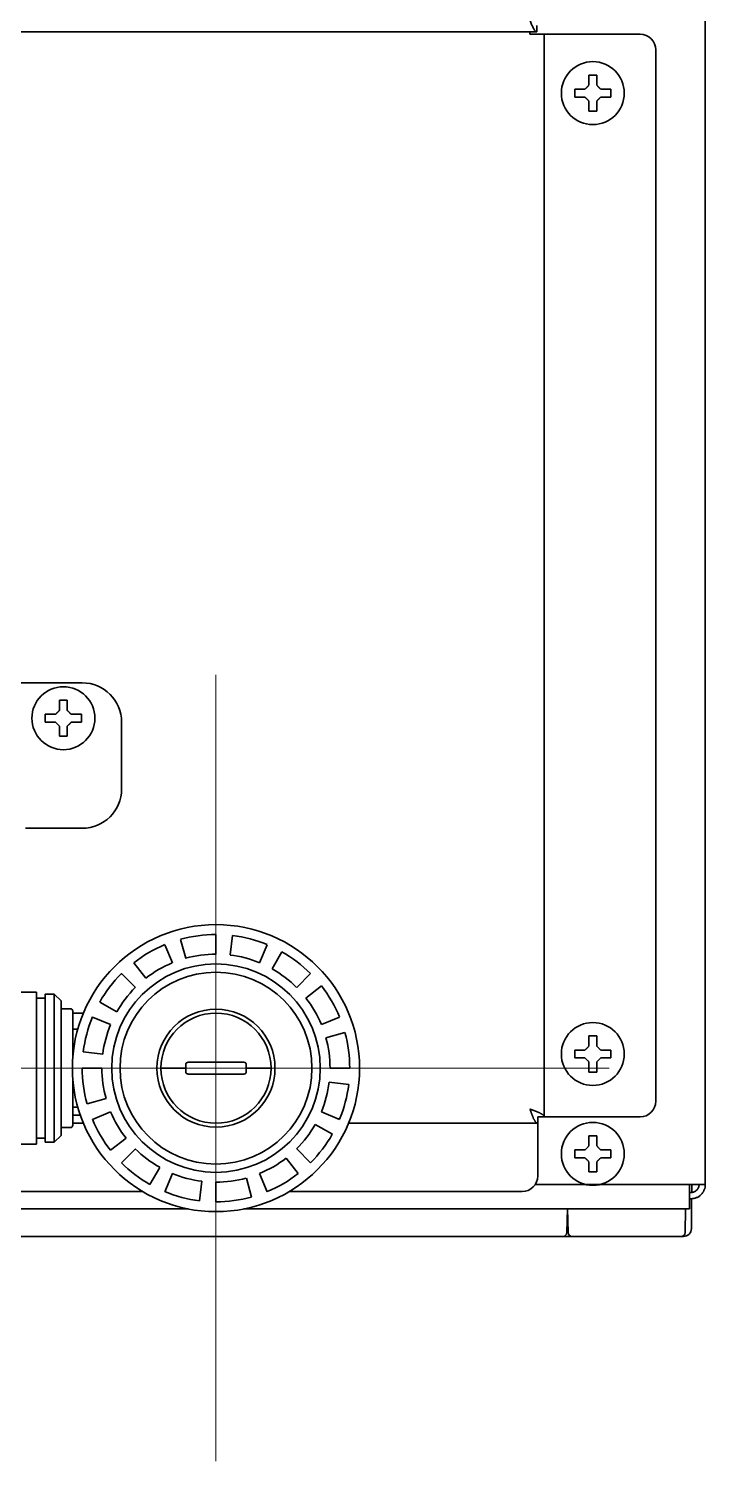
# Model space of a CAD drawing. Extents: x 6569 to 10251, y -294 to 3100.
# Drawn here: x 7019.1 to 7105.2, y 1242.2 to 1424.4 of the extents above; entities that cross this region are included whole.
import ezdxf

# ---------------------------------------------------------------- set-up
doc = ezdxf.new("R2010")
doc.units = 0
doc.header["$LTSCALE"] = 5
doc.layers.get('0').update_dxf_attribs({"linetype": 'CONTINUOUS', "lineweight": 0})
doc.layers.add('1', color=7, linetype='CONTINUOUS', true_color=0xffffff)

msp = doc.modelspace()

# ---------------------------------------------------------------- linework, layer by layer
at = {"color": 4}
for p, q in [((7042.96, 1342.23), (7042.96, 1242.23)), ((6992.96, 1292.23), (7092.96, 1292.23))]:
    msp.add_line(p, q, dxfattribs=at)
at = {"layer": '1', "color": 7, "linetype": 'Continuous', "lineweight": 35}
for p, q in [((7105.16, 1881.46), (7105.16, 1277.43)), ((7083.76, 1424.83), (7083.76, 1424.03)), ((6591.56, 1424.03), (7083.76, 1424.03)), ((7082.86, 1424.03), (7082.86, 1423.73)), ((7084.66, 1423.73), (7082.86, 1423.73)), ((7084.66, 1423.73), (7085.66, 1423.73)), ((7084.66, 1286.03), (7084.66, 1423.73)), ((7085.66, 1423.73), (7096.86, 1423.73)), ((7098.86, 1421.73), (7098.86, 1288.03)), ((7088.56, 1416.23), (7088.56, 1416.73)), ((7088.56, 1415.73), (7088.56, 1416.23)), ((7093.16, 1416.73), (7093.16, 1416.23)), ((7093.16, 1416.23), (7093.16, 1415.73)), ((7025.96, 1341.23), (6992.81, 1341.23)), ((7021.26, 1336.73), (7021.26, 1337.23)), ((7021.26, 1336.23), (7021.26, 1336.73)), ((7025.86, 1337.23), (7025.86, 1336.73)), ((7025.86, 1336.73), (7025.86, 1336.23)), ((7030.96, 1327.73), (7030.96, 1336.23)), ((7025.96, 1322.73), (7018.73, 1322.73)), ((7039.11, 1306.2), (7038.44, 1308.61)), ((7042.96, 1306.73), (7042.96, 1309.23)), ((7044.75, 1306.62), (7045.06, 1309.1)), ((7036.46, 1307.93), (7037.42, 1305.62)), ((7049.47, 1307.93), (7048.51, 1305.62)), ((7050.12, 1304.84), (7051.35, 1307.01)), ((7034.05, 1303.66), (7032.51, 1305.64)), ((7030.92, 1304.23), (7030.97, 1304.23)), ((7030.94, 1304.25), (7032.71, 1302.48)), ((7054.99, 1304.25), (7053.22, 1302.48)), ((7020.16, 1301.88), (7009.76, 1301.88)), ((7020.16, 1301.88), (7020.16, 1282.58)), ((7021.26, 1301.13), (7020.16, 1301.13)), ((7021.26, 1301.63), (7021.26, 1282.83)), ((7022.41, 1301.63), (7021.26, 1301.63)), ((7022.41, 1301.63), (7022.41, 1282.83)), ((7023.26, 1300.78), (7022.41, 1301.63)), ((7054.4, 1301.14), (7056.37, 1302.68)), ((7023.26, 1300.78), (7023.26, 1283.68)), ((7024.46, 1299.78), (7023.26, 1299.78)), ((7024.76, 1293.58), (7024.76, 1299.48)), ((7026.11, 1299.23), (7024.77, 1299.23)), ((7030.35, 1299.38), (7028.18, 1300.62)), ((7027.26, 1298.73), (7029.57, 1297.78)), ((7058.67, 1298.73), (7056.36, 1297.78)), ((7025.41, 1297.2), (7024.76, 1297.2)), ((7056.94, 1296.08), (7059.35, 1296.75)), ((7028.57, 1294.01), (7026.09, 1294.32)), ((7088.56, 1294.03), (7088.56, 1294.53)), ((7088.56, 1293.53), (7088.56, 1294.03)), ((7093.16, 1294.53), (7093.16, 1294.03)), ((7093.16, 1294.03), (7093.16, 1293.53)), ((7028.46, 1292.23), (7025.96, 1292.23)), ((7036.96, 1292.23), (7038.68, 1292.23)), ((7039.14, 1292.78), (7039.14, 1292.23)), ((7039.14, 1292.23), (7039.14, 1291.68)), ((7039.43, 1292.98), (7046.5, 1292.98)), ((7046.79, 1292.23), (7046.79, 1292.78)), ((7046.79, 1291.68), (7046.79, 1292.23)), ((7047.25, 1292.23), (7048.96, 1292.23)), ((7057.46, 1292.23), (7059.96, 1292.23)), ((7024.76, 1284.98), (7024.76, 1290.88)), ((7046.5, 1291.48), (7039.43, 1291.48)), ((7057.35, 1290.44), (7059.84, 1290.13)), ((7028.99, 1288.37), (7026.58, 1287.7)), ((7024.76, 1287.25), (7025.41, 1287.25)), ((7027.26, 1285.72), (7029.57, 1286.68)), ((7058.67, 1285.72), (7056.36, 1286.68)), ((7023.26, 1284.68), (7024.46, 1284.68)), ((7024.76, 1285.23), (7026.11, 1285.23)), ((7025.73, 1286.23), (7024.77, 1286.23)), ((7055.58, 1285.07), (7057.75, 1283.84)), ((7058.54, 1285.78), (7058.69, 1285.78)), ((7059.82, 1285.23), (7083.86, 1285.23)), ((7083.86, 1286.03), (7084.66, 1286.03)), ((7083.86, 1286.03), (7083.86, 1285.23)), ((7083.86, 1284.23), (7083.86, 1285.23)), ((7084.66, 1286.03), (7085.66, 1286.03)), ((7085.66, 1286.03), (7096.86, 1286.03)), ((7020.16, 1283.33), (7021.26, 1283.33)), ((7021.26, 1282.83), (7022.41, 1282.83)), ((7022.41, 1282.83), (7023.26, 1283.68)), ((7031.53, 1283.31), (7029.56, 1281.78)), ((7083.86, 1284.23), (7083.86, 1278.53)), ((7009.76, 1282.58), (7020.16, 1282.58)), ((7030.94, 1280.21), (7032.71, 1281.97)), ((7054.99, 1280.21), (7053.22, 1281.97)), ((7088.56, 1281.33), (7088.56, 1281.83)), ((7088.56, 1280.83), (7088.56, 1281.33)), ((7093.16, 1281.83), (7093.16, 1281.33)), ((7093.16, 1281.33), (7093.16, 1280.83)), ((7035.81, 1279.61), (7034.57, 1277.44)), ((7051.88, 1280.79), (7053.41, 1278.82)), ((7036.46, 1276.52), (7037.42, 1278.83)), ((7041.18, 1277.84), (7040.87, 1275.36)), ((7042.96, 1277.73), (7042.96, 1275.23)), ((7046.82, 1278.25), (7047.49, 1275.84)), ((7049.47, 1276.52), (7048.51, 1278.83)), ((7083.53, 1277.43), (7103.36, 1277.43)), ((7103.16, 1276.13), (7103.16, 1277.43)), ((7103.36, 1277.43), (7105.16, 1277.43)), ((7103.44, 1277.43), (7103.43, 1276.43)), ((7033.66, 1276.53), (6819.66, 1276.53)), ((7081.86, 1276.53), (7052.27, 1276.53)), ((7103.36, 1276.43), (7103.16, 1276.43)), ((7103.16, 1276.13), (7103.16, 1274.33)), ((7103.36, 1275.63), (7103.16, 1275.63)), ((7103.36, 1275.63), (7103.42, 1275.63)), ((7103.42, 1275.63), (7103.39, 1271.82)), ((6572.16, 1274.33), (7039.41, 1274.33)), ((7046.52, 1274.33), (7103.16, 1274.33)), ((7087.66, 1274.33), (7087.56, 1271.31)), ((7087.72, 1271.32), (7087.66, 1274.33)), ((7102.66, 1274.33), (7102.61, 1271.32)), ((7087.06, 1270.83), (6588.77, 1270.83)), ((7087.06, 1270.83), (7088.22, 1270.83)), ((7088.72, 1270.83), (7088.22, 1270.83)), ((7101.61, 1270.83), (7088.72, 1270.83)), ((7102.11, 1270.83), (7101.61, 1270.83)), ((7102.11, 1270.83), (7102.39, 1270.83))]:
    msp.add_line(p, q, dxfattribs=at)
for centre, radius in [((7090.86, 1416.23), 4), ((7023.56, 1336.73), 4), ((7042.96, 1292.23), 18.25), ((7042.96, 1292.23), 13.25), ((7042.96, 1292.23), 12.2), ((7042.96, 1292.23), 7.5), ((7090.86, 1294.03), 4), ((7090.86, 1281.33), 4)]:
    msp.add_circle(centre, radius, dxfattribs=at)
for centre, radius, start, end in [((7096.86, 1421.73), 2, 0, 90), ((7025.96, 1336.23), 5, 0, 90), ((7025.96, 1327.73), 5, 270, 0), ((7042.96, 1292.23), 17, 90, 105.4286), ((7042.96, 1292.23), 17, 67.5, 82.9286), ((7042.96, 1292.23), 17, 112.5, 127.9286), ((7042.96, 1292.23), 14.5, 90, 105.4286), ((7042.96, 1292.23), 14.5, 67.5, 82.9286), ((7042.96, 1292.23), 17, 45, 60.4286), ((7042.96, 1292.23), 14.5, 112.5, 127.9286), ((7042.96, 1292.23), 14.5, 45, 60.4286), ((7042.96, 1292.23), 17, 135, 150.4286), ((7042.96, 1292.23), 14.5, 135, 150.4286), ((7042.96, 1292.23), 14.5, 22.5, 37.9286), ((7042.96, 1292.23), 17, 22.5, 37.9286), ((7024.46, 1299.48), 0.3, 0, 90), ((7042.96, 1292.23), 7, 90, 180), ((7042.96, 1292.23), 7, 90, 180), ((7042.96, 1292.23), 7, 0, 90), ((7042.96, 1292.23), 17, 157.5, 172.9286), ((7042.96, 1292.23), 14.5, 157.5, 172.9286), ((7042.96, 1292.23), 14.5, 0, 15.4286), ((7042.96, 1292.23), 17, 0, 15.4286), ((7042.96, 1292.23), 17, 180, 195.4286), ((7042.96, 1292.23), 14.5, 180, 195.4286), ((7042.96, 1292.23), 7, 180, 0), ((7042.96, 1292.23), 14.5, 337.5, 352.9286), ((7042.96, 1292.23), 17, 337.5, 352.9286), ((7042.96, 1292.23), 14.5, 202.5, 217.9286), ((7096.86, 1288.03), 2, 270, 0), ((7024.46, 1284.98), 0.3, 270, 0), ((7042.96, 1292.23), 17, 202.5, 217.9286), ((7042.96, 1292.23), 14.5, 315, 330.4286), ((7042.96, 1292.23), 17, 315, 330.4286), ((7042.96, 1292.23), 14.5, 225, 240.4286), ((7042.96, 1292.23), 17, 225, 240.4286), ((7042.96, 1292.23), 14.5, 292.5, 307.9286), ((7042.96, 1292.23), 14.5, 247.5, 262.9286), ((7042.96, 1292.23), 14.5, 270, 285.4286), ((7042.96, 1292.23), 17, 292.5, 307.9286), ((7081.86, 1278.53), 2, 270, 0), ((7042.96, 1292.23), 17, 247.5, 262.9286), ((7042.96, 1292.23), 17, 270, 285.4286), ((7102.39, 1271.83), 1, 270, 359.5), ((7087.06, 1271.33), 0.5, 270, 358), ((7088.22, 1271.33), 0.5, 181, 270), ((7102.11, 1271.33), 0.5, 270, 359)]:
    msp.add_arc(centre, radius, start, end, dxfattribs=at)
for centre, major_axis, start_param, end_param in [((7039.44, 1292.78), (-0.296, 0.003), -1.555032, 0.015764), ((7046.49, 1292.78), (0.296, 0.003), -0.015764, 1.555032), ((7039.44, 1291.68), (0.296, 0.003), 3.125828, 4.696625), ((7046.49, 1291.68), (-0.296, 0.003), 1.586561, 3.157357)]:
    msp.add_ellipse(centre, major_axis=major_axis, ratio=0.67619, start_param=start_param, end_param=end_param, dxfattribs=at)
for points in [[(7083.76, 1424.03), (7083.73, 1424.03), (7083.67, 1424.04), (7083.58, 1424.09), (7083.49, 1424.18), (7083.4, 1424.31), (7083.31, 1424.46), (7083.22, 1424.64), (7083.13, 1424.85), (7083.04, 1425.08), (7082.95, 1425.32), (7082.86, 1425.57), (7082.79, 1425.74), (7082.76, 1425.83)], [(7090.36, 1417.23), (7090.36, 1417.28), (7090.36, 1417.39), (7090.36, 1417.55), (7090.36, 1417.71), (7090.36, 1417.86), (7090.36, 1418.02), (7090.36, 1418.17), (7090.36, 1418.34), (7090.36, 1418.46), (7090.36, 1418.53)], [(7090.36, 1418.53), (7090.53, 1418.53), (7090.86, 1418.53), (7091.2, 1418.53), (7091.36, 1418.53)], [(7089.86, 1415.73), (7089.81, 1415.73), (7089.7, 1415.73), (7089.54, 1415.73), (7089.38, 1415.73), (7089.23, 1415.73), (7089.07, 1415.73), (7088.92, 1415.73), (7088.75, 1415.73), (7088.63, 1415.73), (7088.56, 1415.73)], [(7089.86, 1416.73), (7089.89, 1416.75), (7089.94, 1416.8), (7090.01, 1416.87), (7090.08, 1416.94), (7090.15, 1417.01), (7090.22, 1417.08), (7090.29, 1417.15), (7090.34, 1417.2), (7090.36, 1417.23)], [(7090.36, 1415.23), (7090.34, 1415.25), (7090.29, 1415.3), (7090.21, 1415.38), (7090.14, 1415.45), (7090.07, 1415.52), (7090, 1415.59), (7089.93, 1415.66), (7089.89, 1415.7), (7089.86, 1415.73)], [(7091.36, 1417.23), (7091.39, 1417.2), (7091.44, 1417.15), (7091.52, 1417.08), (7091.59, 1417), (7091.66, 1416.93), (7091.73, 1416.86), (7091.8, 1416.8), (7091.84, 1416.75), (7091.86, 1416.73)], [(7091.86, 1415.73), (7091.84, 1415.7), (7091.79, 1415.65), (7091.72, 1415.58), (7091.65, 1415.51), (7091.58, 1415.44), (7091.51, 1415.37), (7091.44, 1415.3), (7091.39, 1415.25), (7091.36, 1415.23)], [(7091.86, 1416.73), (7091.92, 1416.73), (7092.03, 1416.73), (7092.19, 1416.73), (7092.35, 1416.73), (7092.5, 1416.73), (7092.65, 1416.73), (7092.81, 1416.73), (7092.98, 1416.73), (7093.1, 1416.73), (7093.16, 1416.73)], [(7091.36, 1413.93), (7091.2, 1413.93), (7090.86, 1413.93), (7090.53, 1413.93), (7090.36, 1413.93)], [(7091.36, 1415.23), (7091.36, 1415.17), (7091.36, 1415.06), (7091.36, 1414.9), (7091.36, 1414.74), (7091.36, 1414.59), (7091.36, 1414.44), (7091.36, 1414.28), (7091.36, 1414.11), (7091.36, 1413.99), (7091.36, 1413.93)], [(7022.56, 1337.23), (7022.59, 1337.25), (7022.64, 1337.3), (7022.71, 1337.37), (7022.78, 1337.44), (7022.85, 1337.51), (7022.92, 1337.58), (7022.99, 1337.65), (7023.04, 1337.7), (7023.06, 1337.73)], [(7023.06, 1337.73), (7023.06, 1337.78), (7023.06, 1337.89), (7023.06, 1338.05), (7023.06, 1338.21), (7023.06, 1338.36), (7023.06, 1338.52), (7023.06, 1338.67), (7023.06, 1338.84), (7023.06, 1338.96), (7023.06, 1339.03)], [(7023.06, 1339.03), (7023.23, 1339.03), (7023.56, 1339.03), (7023.9, 1339.03), (7024.06, 1339.03)], [(7024.06, 1337.73), (7024.09, 1337.7), (7024.14, 1337.65), (7024.22, 1337.58), (7024.29, 1337.5), (7024.36, 1337.43), (7024.43, 1337.36), (7024.5, 1337.3), (7024.54, 1337.25), (7024.56, 1337.23)], [(7022.56, 1336.23), (7022.51, 1336.23), (7022.4, 1336.23), (7022.24, 1336.23), (7022.08, 1336.23), (7021.93, 1336.23), (7021.77, 1336.23), (7021.62, 1336.23), (7021.45, 1336.23), (7021.33, 1336.23), (7021.26, 1336.23)], [(7023.06, 1335.73), (7023.04, 1335.75), (7022.99, 1335.8), (7022.91, 1335.88), (7022.84, 1335.95), (7022.77, 1336.02), (7022.7, 1336.09), (7022.63, 1336.16), (7022.59, 1336.2), (7022.56, 1336.23)], [(7024.56, 1336.23), (7024.54, 1336.2), (7024.49, 1336.15), (7024.42, 1336.08), (7024.35, 1336.01), (7024.28, 1335.94), (7024.21, 1335.87), (7024.14, 1335.8), (7024.09, 1335.75), (7024.06, 1335.73)], [(7024.06, 1335.73), (7024.06, 1335.67), (7024.06, 1335.56), (7024.06, 1335.4), (7024.06, 1335.24), (7024.06, 1335.09), (7024.06, 1334.94), (7024.06, 1334.78), (7024.06, 1334.61), (7024.06, 1334.49), (7024.06, 1334.43)], [(7024.56, 1337.23), (7024.62, 1337.23), (7024.73, 1337.23), (7024.89, 1337.23), (7025.05, 1337.23), (7025.2, 1337.23), (7025.35, 1337.23), (7025.51, 1337.23), (7025.68, 1337.23), (7025.8, 1337.23), (7025.86, 1337.23)], [(7024.06, 1334.43), (7023.9, 1334.43), (7023.56, 1334.43), (7023.23, 1334.43), (7023.06, 1334.43)], [(7090.36, 1295.03), (7090.36, 1295.08), (7090.36, 1295.19), (7090.36, 1295.35), (7090.36, 1295.51), (7090.36, 1295.66), (7090.36, 1295.82), (7090.36, 1295.97), (7090.36, 1296.14), (7090.36, 1296.26), (7090.36, 1296.33)], [(7090.36, 1296.33), (7090.53, 1296.33), (7090.86, 1296.33), (7091.2, 1296.33), (7091.36, 1296.33)], [(7089.86, 1294.53), (7089.89, 1294.55), (7089.94, 1294.6), (7090.01, 1294.67), (7090.08, 1294.74), (7090.15, 1294.81), (7090.22, 1294.88), (7090.29, 1294.95), (7090.34, 1295), (7090.36, 1295.03)], [(7091.36, 1295.03), (7091.39, 1295), (7091.44, 1294.95), (7091.52, 1294.88), (7091.59, 1294.8), (7091.66, 1294.73), (7091.73, 1294.66), (7091.8, 1294.6), (7091.84, 1294.55), (7091.86, 1294.53)], [(7091.86, 1294.53), (7091.92, 1294.53), (7092.03, 1294.53), (7092.19, 1294.53), (7092.35, 1294.53), (7092.5, 1294.53), (7092.65, 1294.53), (7092.81, 1294.53), (7092.98, 1294.53), (7093.1, 1294.53), (7093.16, 1294.53)], [(7038.96, 1292.23), (7038.93, 1292.23), (7038.87, 1292.23), (7038.78, 1292.23), (7038.71, 1292.23), (7038.68, 1292.23)], [(7039.14, 1292.23), (7039.13, 1292.23), (7039.1, 1292.23), (7039.04, 1292.23), (7038.99, 1292.23), (7038.96, 1292.23)], [(7046.79, 1292.23), (7046.8, 1292.23), (7046.83, 1292.23), (7046.89, 1292.23), (7046.94, 1292.23), (7046.97, 1292.23)], [(7046.97, 1292.23), (7047, 1292.23), (7047.06, 1292.23), (7047.15, 1292.23), (7047.22, 1292.23), (7047.25, 1292.23)], [(7089.86, 1293.53), (7089.81, 1293.53), (7089.7, 1293.53), (7089.54, 1293.53), (7089.38, 1293.53), (7089.23, 1293.53), (7089.07, 1293.53), (7088.92, 1293.53), (7088.75, 1293.53), (7088.63, 1293.53), (7088.56, 1293.53)], [(7090.36, 1293.03), (7090.34, 1293.05), (7090.29, 1293.1), (7090.21, 1293.18), (7090.14, 1293.25), (7090.07, 1293.32), (7090, 1293.39), (7089.93, 1293.46), (7089.89, 1293.5), (7089.86, 1293.53)], [(7091.86, 1293.53), (7091.84, 1293.5), (7091.79, 1293.45), (7091.72, 1293.38), (7091.65, 1293.31), (7091.58, 1293.24), (7091.51, 1293.17), (7091.44, 1293.1), (7091.39, 1293.05), (7091.36, 1293.03)], [(7091.36, 1293.03), (7091.36, 1292.97), (7091.36, 1292.86), (7091.36, 1292.7), (7091.36, 1292.54), (7091.36, 1292.39), (7091.36, 1292.24), (7091.36, 1292.08), (7091.36, 1291.91), (7091.36, 1291.79), (7091.36, 1291.73)], [(7091.36, 1291.73), (7091.2, 1291.73), (7090.86, 1291.73), (7090.53, 1291.73), (7090.36, 1291.73)], [(7083.86, 1285.23), (7083.85, 1285.23), (7083.82, 1285.23), (7083.78, 1285.24), (7083.74, 1285.26), (7083.7, 1285.29), (7083.66, 1285.32), (7083.61, 1285.36), (7083.57, 1285.41), (7083.53, 1285.47), (7083.49, 1285.53), (7083.45, 1285.6), (7083.41, 1285.67), (7083.36, 1285.75), (7083.32, 1285.84), (7083.28, 1285.93), (7083.24, 1286.03), (7083.2, 1286.13), (7083.16, 1286.23), (7083.11, 1286.34), (7083.07, 1286.45), (7083.03, 1286.56), (7082.99, 1286.67), (7082.95, 1286.79), (7082.91, 1286.91), (7082.88, 1286.99), (7082.86, 1287.03)], [(7084.66, 1286.03), (7084.66, 1286.04), (7084.66, 1286.07), (7084.65, 1286.11), (7084.63, 1286.15), (7084.6, 1286.19), (7084.57, 1286.23), (7084.53, 1286.28), (7084.48, 1286.32), (7084.42, 1286.36), (7084.36, 1286.4), (7084.29, 1286.44), (7084.22, 1286.48), (7084.14, 1286.53), (7084.05, 1286.57), (7083.96, 1286.61), (7083.87, 1286.65), (7083.77, 1286.69), (7083.66, 1286.73), (7083.55, 1286.78), (7083.44, 1286.82), (7083.33, 1286.86), (7083.22, 1286.9), (7083.1, 1286.94), (7082.98, 1286.98), (7082.9, 1287.01), (7082.86, 1287.03)], [(7090.36, 1282.33), (7090.36, 1282.38), (7090.36, 1282.49), (7090.36, 1282.65), (7090.36, 1282.81), (7090.36, 1282.96), (7090.36, 1283.12), (7090.36, 1283.27), (7090.36, 1283.44), (7090.36, 1283.56), (7090.36, 1283.63)], [(7090.36, 1283.63), (7090.53, 1283.63), (7090.86, 1283.63), (7091.2, 1283.63), (7091.36, 1283.63)], [(7089.86, 1281.83), (7089.89, 1281.85), (7089.94, 1281.9), (7090.01, 1281.97), (7090.08, 1282.04), (7090.15, 1282.11), (7090.22, 1282.18), (7090.29, 1282.25), (7090.34, 1282.3), (7090.36, 1282.33)], [(7091.36, 1282.33), (7091.39, 1282.3), (7091.44, 1282.25), (7091.52, 1282.18), (7091.59, 1282.1), (7091.66, 1282.03), (7091.73, 1281.96), (7091.8, 1281.9), (7091.84, 1281.85), (7091.86, 1281.83)], [(7091.86, 1281.83), (7091.92, 1281.83), (7092.03, 1281.83), (7092.19, 1281.83), (7092.35, 1281.83), (7092.5, 1281.83), (7092.65, 1281.83), (7092.81, 1281.83), (7092.98, 1281.83), (7093.1, 1281.83), (7093.16, 1281.83)], [(7089.86, 1280.83), (7089.81, 1280.83), (7089.7, 1280.83), (7089.54, 1280.83), (7089.38, 1280.83), (7089.23, 1280.83), (7089.07, 1280.83), (7088.92, 1280.83), (7088.75, 1280.83), (7088.63, 1280.83), (7088.56, 1280.83)], [(7090.36, 1280.33), (7090.34, 1280.35), (7090.29, 1280.4), (7090.21, 1280.48), (7090.14, 1280.55), (7090.07, 1280.62), (7090, 1280.69), (7089.93, 1280.76), (7089.89, 1280.8), (7089.86, 1280.83)], [(7091.86, 1280.83), (7091.84, 1280.8), (7091.79, 1280.75), (7091.72, 1280.68), (7091.65, 1280.61), (7091.58, 1280.54), (7091.51, 1280.47), (7091.44, 1280.4), (7091.39, 1280.35), (7091.36, 1280.33)], [(7091.36, 1280.33), (7091.36, 1280.27), (7091.36, 1280.16), (7091.36, 1280), (7091.36, 1279.84), (7091.36, 1279.69), (7091.36, 1279.54), (7091.36, 1279.38), (7091.36, 1279.21), (7091.36, 1279.09), (7091.36, 1279.03)], [(7091.36, 1279.03), (7091.2, 1279.03), (7090.86, 1279.03), (7090.53, 1279.03), (7090.36, 1279.03)]]:
    msp.add_open_spline(points, degree=3, dxfattribs=at)
for points, knots in [([(7091.36, 1418.53), (7091.36, 1418.32), (7091.36, 1418.11), (7091.36, 1417.79), (7091.36, 1417.68), (7091.36, 1417.45), (7091.36, 1417.34), (7091.36, 1417.23)], [0, 0, 0, 0, 0.5, 0.5, 0.75, 0.75, 1, 1, 1, 1]), ([(7088.56, 1416.73), (7088.77, 1416.73), (7088.98, 1416.73), (7089.3, 1416.73), (7089.41, 1416.73), (7089.64, 1416.73), (7089.75, 1416.73), (7089.86, 1416.73)], [0, 0, 0, 0, 0.5, 0.5, 0.75, 0.75, 1, 1, 1, 1]), ([(7093.16, 1415.73), (7092.96, 1415.73), (7092.75, 1415.73), (7092.43, 1415.73), (7092.32, 1415.73), (7092.09, 1415.73), (7091.98, 1415.73), (7091.86, 1415.73)], [0, 0, 0, 0, 0.5, 0.5, 0.75, 0.75, 1, 1, 1, 1]), ([(7090.36, 1413.93), (7090.36, 1414.13), (7090.36, 1414.34), (7090.36, 1414.66), (7090.36, 1414.77), (7090.36, 1415), (7090.36, 1415.11), (7090.36, 1415.23)], [0, 0, 0, 0, 0.5, 0.5, 0.75, 0.75, 1, 1, 1, 1]), ([(7024.06, 1339.03), (7024.06, 1338.82), (7024.06, 1338.61), (7024.06, 1338.29), (7024.06, 1338.18), (7024.06, 1337.95), (7024.06, 1337.84), (7024.06, 1337.73)], [0, 0, 0, 0, 0.5, 0.5, 0.75, 0.75, 1, 1, 1, 1]), ([(7021.26, 1337.23), (7021.47, 1337.23), (7021.68, 1337.23), (7022, 1337.23), (7022.11, 1337.23), (7022.34, 1337.23), (7022.45, 1337.23), (7022.56, 1337.23)], [0, 0, 0, 0, 0.5, 0.5, 0.75, 0.75, 1, 1, 1, 1]), ([(7023.06, 1334.43), (7023.06, 1334.63), (7023.06, 1334.84), (7023.06, 1335.16), (7023.06, 1335.27), (7023.06, 1335.5), (7023.06, 1335.61), (7023.06, 1335.73)], [0, 0, 0, 0, 0.5, 0.5, 0.75, 0.75, 1, 1, 1, 1]), ([(7025.86, 1336.23), (7025.66, 1336.23), (7025.45, 1336.23), (7025.13, 1336.23), (7025.02, 1336.23), (7024.79, 1336.23), (7024.68, 1336.23), (7024.56, 1336.23)], [0, 0, 0, 0, 0.5, 0.5, 0.75, 0.75, 1, 1, 1, 1]), ([(7091.36, 1296.33), (7091.36, 1296.12), (7091.36, 1295.91), (7091.36, 1295.59), (7091.36, 1295.48), (7091.36, 1295.25), (7091.36, 1295.14), (7091.36, 1295.03)], [0, 0, 0, 0, 0.5, 0.5, 0.75, 0.75, 1, 1, 1, 1]), ([(7088.56, 1294.53), (7088.77, 1294.53), (7088.98, 1294.53), (7089.3, 1294.53), (7089.41, 1294.53), (7089.64, 1294.53), (7089.75, 1294.53), (7089.86, 1294.53)], [0, 0, 0, 0, 0.5, 0.5, 0.75, 0.75, 1, 1, 1, 1]), ([(7036.96, 1292.23), (7036.9, 1292.23), (7036.83, 1292.23), (7036.74, 1292.23), (7036.71, 1292.23), (7036.64, 1292.23), (7036.61, 1292.23), (7036.52, 1292.23), (7036.46, 1292.23), (7036.4, 1292.23), (7036.38, 1292.23), (7036.36, 1292.23), (7036.34, 1292.23), (7036.3, 1292.23), (7036.28, 1292.23), (7036.21, 1292.23), (7036.17, 1292.23), (7036.12, 1292.23), (7036.12, 1292.23), (7036.1, 1292.23), (7036.07, 1292.23), (7036.04, 1292.23), (7036.02, 1292.23), (7036, 1292.23), (7036, 1292.23), (7035.99, 1292.23), (7035.99, 1292.23), (7035.98, 1292.23), (7035.97, 1292.23), (7035.97, 1292.23), (7035.97, 1292.23), (7035.97, 1292.23), (7035.97, 1292.23), (7035.96, 1292.23), (7035.96, 1292.23), (7035.96, 1292.23)], [0, 0, 0, 0, 0.125298, 0.125298, 0.187948, 0.187948, 0.250597, 0.250597, 0.375895, 0.375895, 0.40722, 0.40722, 0.438544, 0.438544, 0.501194, 0.501194, 0.626492, 0.626492, 0.657817, 0.657817, 0.689141, 0.75179, 0.81444, 0.81444, 0.845764, 0.845764, 0.877089, 0.877089, 0.939738, 0.939738, 0.9554, 0.9554, 0.971063, 0.971063, 1, 1, 1, 1]), ([(7049.96, 1292.23), (7049.96, 1292.23), (7049.96, 1292.23), (7049.96, 1292.23), (7049.96, 1292.23), (7049.96, 1292.23), (7049.96, 1292.23), (7049.96, 1292.23), (7049.95, 1292.23), (7049.94, 1292.23), (7049.94, 1292.23), (7049.93, 1292.23), (7049.93, 1292.23), (7049.91, 1292.23), (7049.89, 1292.23), (7049.85, 1292.23), (7049.83, 1292.23), (7049.81, 1292.23), (7049.8, 1292.23), (7049.76, 1292.23), (7049.72, 1292.23), (7049.65, 1292.23), (7049.62, 1292.23), (7049.59, 1292.23), (7049.57, 1292.23), (7049.55, 1292.23), (7049.53, 1292.23), (7049.47, 1292.23), (7049.41, 1292.23), (7049.32, 1292.23), (7049.29, 1292.23), (7049.22, 1292.23), (7049.19, 1292.23), (7049.1, 1292.23), (7049.03, 1292.23), (7048.96, 1292.23)], [0, 0, 0, 0, 0.027129, 0.027129, 0.04282, 0.04282, 0.058512, 0.058512, 0.121278, 0.121278, 0.152661, 0.152661, 0.184044, 0.184044, 0.246809, 0.309575, 0.340958, 0.340958, 0.372341, 0.372341, 0.497873, 0.497873, 0.560639, 0.560639, 0.592022, 0.592022, 0.623405, 0.623405, 0.748936, 0.748936, 0.811702, 0.811702, 0.874468, 0.874468, 1, 1, 1, 1]), ([(7090.36, 1291.73), (7090.36, 1291.93), (7090.36, 1292.14), (7090.36, 1292.46), (7090.36, 1292.57), (7090.36, 1292.8), (7090.36, 1292.91), (7090.36, 1293.03)], [0, 0, 0, 0, 0.5, 0.5, 0.75, 0.75, 1, 1, 1, 1]), ([(7093.16, 1293.53), (7092.96, 1293.53), (7092.75, 1293.53), (7092.43, 1293.53), (7092.32, 1293.53), (7092.09, 1293.53), (7091.98, 1293.53), (7091.86, 1293.53)], [0, 0, 0, 0, 0.5, 0.5, 0.75, 0.75, 1, 1, 1, 1]), ([(7091.36, 1283.63), (7091.36, 1283.42), (7091.36, 1283.21), (7091.36, 1282.89), (7091.36, 1282.78), (7091.36, 1282.55), (7091.36, 1282.44), (7091.36, 1282.33)], [0, 0, 0, 0, 0.5, 0.5, 0.75, 0.75, 1, 1, 1, 1]), ([(7088.56, 1281.83), (7088.77, 1281.83), (7088.98, 1281.83), (7089.3, 1281.83), (7089.41, 1281.83), (7089.64, 1281.83), (7089.75, 1281.83), (7089.86, 1281.83)], [0, 0, 0, 0, 0.5, 0.5, 0.75, 0.75, 1, 1, 1, 1]), ([(7090.36, 1279.03), (7090.36, 1279.23), (7090.36, 1279.44), (7090.36, 1279.76), (7090.36, 1279.87), (7090.36, 1280.1), (7090.36, 1280.21), (7090.36, 1280.33)], [0, 0, 0, 0, 0.5, 0.5, 0.75, 0.75, 1, 1, 1, 1]), ([(7093.16, 1280.83), (7092.96, 1280.83), (7092.75, 1280.83), (7092.43, 1280.83), (7092.32, 1280.83), (7092.09, 1280.83), (7091.98, 1280.83), (7091.86, 1280.83)], [0, 0, 0, 0, 0.5, 0.5, 0.75, 0.75, 1, 1, 1, 1]), ([(7103.36, 1276.43), (7103.38, 1276.43), (7103.4, 1276.43), (7103.43, 1276.43), (7103.45, 1276.43), (7103.5, 1276.43), (7103.53, 1276.44), (7103.62, 1276.46), (7103.69, 1276.48), (7103.87, 1276.55), (7103.98, 1276.63), (7104.16, 1276.81), (7104.24, 1276.92), (7104.31, 1277.1), (7104.33, 1277.17), (7104.35, 1277.26), (7104.36, 1277.29), (7104.36, 1277.36), (7104.36, 1277.39), (7104.36, 1277.43)], [0, 0, 0, 0, 0.03125, 0.03125, 0.0625, 0.0625, 0.125, 0.125, 0.25, 0.25, 0.5, 0.5, 0.75, 0.75, 0.875, 0.875, 0.9375, 0.9375, 1, 1, 1, 1]), ([(7105.16, 1277.43), (7105.16, 1277.4), (7105.16, 1277.37), (7105.16, 1277.31), (7105.15, 1277.22), (7105.14, 1277.13), (7105.11, 1276.96), (7105.07, 1276.85), (7105.01, 1276.68), (7104.98, 1276.63), (7104.94, 1276.55), (7104.92, 1276.53), (7104.89, 1276.48), (7104.88, 1276.45), (7104.8, 1276.33), (7104.72, 1276.24), (7104.55, 1276.07), (7104.46, 1275.99), (7104.27, 1275.86), (7104.16, 1275.81), (7104, 1275.74), (7103.94, 1275.72), (7103.86, 1275.7), (7103.83, 1275.69), (7103.77, 1275.67), (7103.74, 1275.67), (7103.6, 1275.64), (7103.48, 1275.63), (7103.36, 1275.63)], [0, 0, 0, 0, 0.03125, 0.03125, 0.0625, 0.125, 0.125, 0.25, 0.25, 0.3125, 0.3125, 0.34375, 0.34375, 0.375, 0.375, 0.5, 0.5, 0.625, 0.625, 0.75, 0.75, 0.8125, 0.8125, 0.84375, 0.84375, 0.875, 0.875, 1, 1, 1, 1])]:
    msp.add_open_spline(points, degree=3, knots=knots, dxfattribs=at)

doc.saveas('drawing.dxf')
